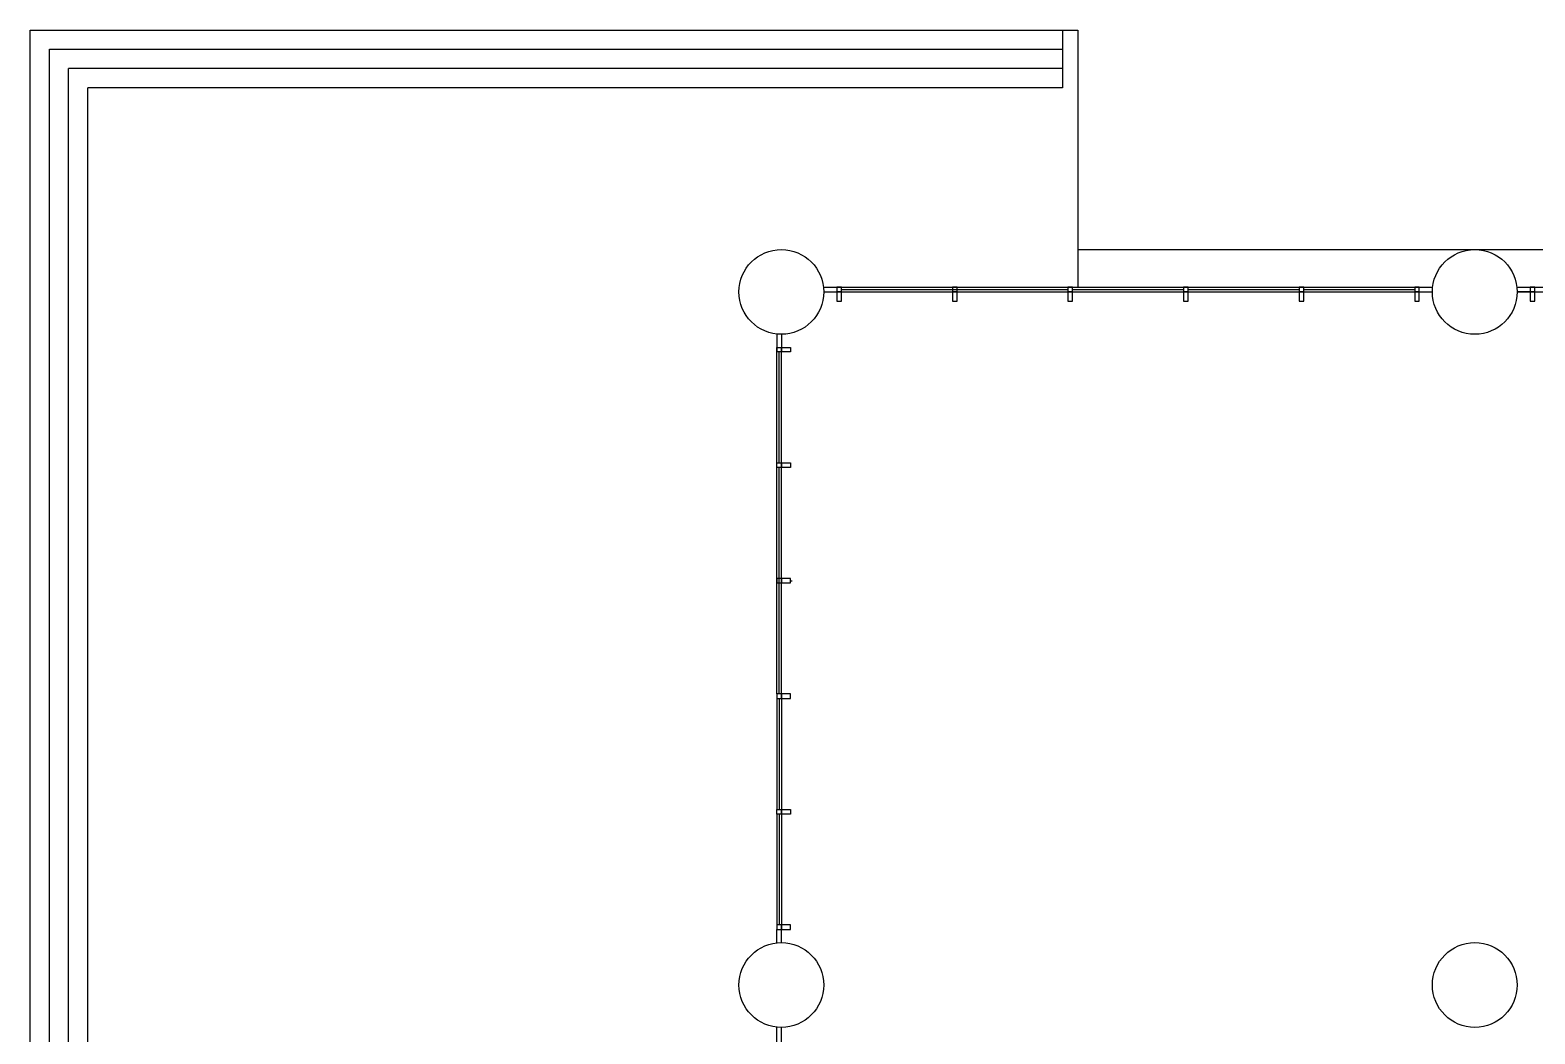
# Model space of a CAD drawing. Extents: x -174000 to 22103, y -98602 to 61553.
# Drawn here: x -138750 to -119220, y 24165 to 37200 of the extents above; entities that cross this region are included whole.
import ezdxf

# ---------------------------------------------------------------- set-up
doc = ezdxf.new("R2010")
doc.units = 0
doc.header["$LTSCALE"] = 1000
doc.header["$MEASUREMENT"] = 0
for name, color, linetype in [('A-glaz', 1, 'CONTINUOUS'), ('deck', 6, 'CONTINUOUS'), ('stru', 2, 'CONTINUOUS'), ('TILE', 8, 'CONTINUOUS')]:
    doc.layers.add(name, color=color, linetype=linetype)

msp = doc.modelspace()

# ---------------------------------------------------------------- linework, layer by layer
at = {"layer": 'A-glaz'}
for p, q in [((-128452.3054024637, 33860.05874884039), (-120546.5591393644, 33860.05874884054)), ((-128450.7187912901, 33860.09999999995), (-128220.0757561678, 33860.09999999995)), ((-128450.7187912901, 33800.09999999995), (-128220.0757561678, 33800.09999999995)), ((-128220.0757561678, 33830.09999999996), (-125280.0757561678, 33830.09999999995)), ((-128220.0757561678, 33800.09999999995), (-120780.0757561678, 33800.09999999995)), ((-126780.0757561678, 33860.09999999995), (-120780.0757561678, 33860.09999999995)), ((-125220.0757561678, 33830.09999999995), (-123780.0757561678, 33830.09999999995)), ((-123720.0757561678, 33830.09999999995), (-122280.0757561678, 33830.09999999995)), ((-122220.0757561678, 33830.09999999995), (-120780.0757561678, 33830.09999999995)), ((-120780.0757561678, 33860.09999999995), (-120720.0757561678, 33860.09999999995)), ((-119450.7187912901, 33860.09999999997), (-119220.0757561678, 33860.09999999997)), ((-119450.7187912901, 33800.09999999997), (-119220.0757561678, 33800.09999999997)), ((-119220.0757561678, 33860.09999999997), (-114780.0732185627, 33860.09999999997)), ((-119220.0757561678, 33800.09999999997), (-114780.0732185627, 33800.09999999997)), ((-129059.8999999999, 33250.91879129012), (-129059.8999999999, 33020.27575616782)), ((-128999.8999999999, 33250.91879129012), (-128999.8999999999, 33020.27575616782)), ((-129059.8999999999, 28580.27575616782), (-129059.8999999999, 33020.27575616782)), ((-129029.8999999999, 31580.27575616782), (-129029.8999999999, 33020.27575616781)), ((-128999.8999999999, 28580.27575616782), (-128999.8999999999, 33020.27575616782)), ((-129029.8999999999, 28580.27575616782), (-129029.8999999999, 31520.27575616782)), ((-129059.8999999999, 28520.27575616782), (-129059.8999999999, 27080.27575616782)), ((-129029.8999999999, 28520.27575616782), (-129029.8999999999, 27080.27575616782)), ((-128999.8999999999, 28520.27575616782), (-128999.8999999999, 27080.27575616782)), ((-129059.8999999999, 25349.59375108567), (-129059.8999999999, 25520.23678620796)), ((-128999.8999999999, 25349.59375108567), (-128999.8999999999, 25520.23678620796)), ((-129059.9, 24019.61170145636), (-129059.9, 24250.60624891433)), ((-128999.9, 24019.61170145636), (-128999.9, 24250.60624891433))]:
    msp.add_line(p, q, dxfattribs=at)
at = {"layer": 'A-glaz', "linetype": 'Continuous'}
for p, q in [((-120720.0757561678, 33860.09999999995), (-120546.6174773134, 33860.09999999995)), ((-120720.0757561678, 33800.09999999995), (-120549.9, 33800.09999999995)), ((-119279.7242438321, 33800.09999999995), (-119449.9, 33800.09999999995))]:
    msp.add_line(p, q, dxfattribs=at)
at = {"layer": 'A-glaz'}
for points in [[(-128280.0757561678, 33800.09999999995), (-128220.0757561678, 33800.09999999995), (-128220.0757561678, 33860.09999999995), (-128280.0757561678, 33860.09999999995)], [(-128220.0757561678, 33680.09999999995), (-128220.0757561678, 33800.09999999995), (-128280.0757561678, 33800.09999999995), (-128280.0757561678, 33680.09999999995)], [(-126780.0757561678, 33800.09999999995), (-126720.0757561678, 33800.09999999995), (-126720.0757561678, 33860.09999999995), (-126780.0757561678, 33860.09999999995)], [(-126720.0757561678, 33680.09999999995), (-126720.0757561678, 33800.09999999995), (-126780.0757561678, 33800.09999999995), (-126780.0757561678, 33680.09999999995)], [(-125280.0757561678, 33800.09999999995), (-125220.0757561678, 33800.09999999995), (-125220.0757561678, 33860.09999999995), (-125280.0757561678, 33860.09999999995)], [(-125220.0757561678, 33680.09999999995), (-125220.0757561678, 33800.09999999995), (-125280.0757561678, 33800.09999999995), (-125280.0757561678, 33680.09999999995)], [(-123780.0757561678, 33800.09999999995), (-123720.0757561678, 33800.09999999995), (-123720.0757561678, 33860.09999999995), (-123780.0757561678, 33860.09999999995)], [(-123720.0757561678, 33680.09999999995), (-123720.0757561678, 33800.09999999995), (-123780.0757561678, 33800.09999999995), (-123780.0757561678, 33680.09999999995)], [(-122280.0757561678, 33800.09999999995), (-122220.0757561678, 33800.09999999995), (-122220.0757561678, 33860.09999999995), (-122280.0757561678, 33860.09999999995)], [(-122220.0757561678, 33680.09999999995), (-122220.0757561678, 33800.09999999995), (-122280.0757561678, 33800.09999999995), (-122280.0757561678, 33680.09999999995)], [(-120780.0757561678, 33800.09999999995), (-120720.0757561678, 33800.09999999995), (-120720.0757561678, 33860.09999999995), (-120780.0757561678, 33860.09999999995)], [(-120720.0757561678, 33680.09999999995), (-120720.0757561678, 33800.09999999995), (-120780.0757561678, 33800.09999999995), (-120780.0757561678, 33680.09999999995)], [(-119280.0757561678, 33800.09999999997), (-119220.0757561678, 33800.09999999997), (-119220.0757561678, 33860.09999999997), (-119280.0757561678, 33860.09999999997)], [(-119220.0757561678, 33680.09999999997), (-119220.0757561678, 33800.09999999997), (-119280.0757561678, 33800.09999999997), (-119280.0757561678, 33680.09999999997)], [(-128999.8999999999, 33080.27575616782), (-128999.8999999999, 33020.27575616782), (-129059.8999999999, 33020.27575616782), (-129059.8999999999, 33080.27575616782)], [(-128879.8999999999, 33020.27575616782), (-128999.8999999999, 33020.27575616782), (-128999.8999999999, 33080.27575616782), (-128879.8999999999, 33080.27575616782)], [(-128999.8999999999, 31580.27575616782), (-128999.8999999999, 31520.27575616782), (-129059.8999999999, 31520.27575616782), (-129059.8999999999, 31580.27575616782)], [(-128879.8999999999, 31520.27575616782), (-128999.8999999999, 31520.27575616782), (-128999.8999999999, 31580.27575616782), (-128879.8999999999, 31580.27575616782)], [(-128999.8999999999, 30020.27575616782), (-128999.8999999999, 30080.27575616782), (-129059.8999999999, 30080.27575616782), (-129059.8999999999, 30020.27575616782)], [(-128879.8999999999, 30080.27575616782), (-128999.8999999999, 30080.27575616782), (-128999.8999999999, 30020.27575616782), (-128879.8999999999, 30020.27575616782)], [(-128999.8999999999, 28520.27575616782), (-128999.8999999999, 28580.27575616782), (-129059.8999999999, 28580.27575616782), (-129059.8999999999, 28520.27575616782)], [(-128879.8999999999, 28580.27575616782), (-128999.8999999999, 28580.27575616782), (-128999.8999999999, 28520.27575616782), (-128879.8999999999, 28520.27575616782)], [(-128999.8999999999, 27080.27575616782), (-128999.8999999999, 27020.27575616782), (-129059.8999999999, 27020.27575616782), (-129059.8999999999, 27080.27575616782)], [(-128879.8999999999, 27020.27575616782), (-128999.8999999999, 27020.27575616782), (-128999.8999999999, 27080.27575616782), (-128879.8999999999, 27080.27575616782)], [(-128999.8999999999, 25520.23678620796), (-128999.8999999999, 25580.23678620796), (-129059.8999999999, 25580.23678620796), (-129059.8999999999, 25520.23678620796)], [(-128879.8999999999, 25580.23678620796), (-128999.8999999999, 25580.23678620796), (-128999.8999999999, 25520.23678620796), (-128879.8999999999, 25520.23678620796)]]:
    msp.add_lwpolyline(points, close=True, dxfattribs=at)
for points in [[(-129059.8999999999, 27020.23678620795), (-129059.8999999999, 25580.23678620795)], [(-129029.8999999999, 27020.23678620795), (-129029.8999999999, 25580.23678620795)], [(-128999.8999999999, 27020.23678620795), (-128999.8999999999, 25580.23678620795)]]:
    msp.add_lwpolyline(points, dxfattribs=at)
at = {"layer": 'deck'}
for p, q in [((-138749.9000000001, 37200.09999999999), (-125150.0757561679, 37200.09999999995)), ((-138749.9000000001, 19550.10000000001), (-138749.9000000001, 37200.09999999999)), ((-125350.0757561679, 37200.09999999998), (-125350.0757561679, 36450.09999999999)), ((-125150.0757561679, 37200.09999999998), (-125150.0757561679, 34350.09999999999)), ((-138499.9000000001, 19300.1), (-138499.9000000001, 36950.1)), ((-138499.9000000001, 36950.1), (-125350.0757561679, 36950.09999999998)), ((-125350.0757561679, 36700.09999999999), (-138249.9000000001, 36700.1)), ((-138249.9000000001, 19050.10000000001), (-138249.9000000001, 36700.09999999999)), ((-125350.0757561679, 36450.09999999999), (-137999.9, 36450.1)), ((-137999.9, 14950.0999480973), (-137999.9, 36450.1)), ((-125150.0757561679, 34350.09999999999), (-117850.0757561679, 34350.09999999999))]:
    msp.add_line(p, q, dxfattribs=at)
at = {"layer": 'deck', "color": 1}
msp.add_lwpolyline([(-125150.0757561678, 34350.10000000001), (-125150.0757561678, 33860.09999999995)], dxfattribs=at)
at = {"layer": 'stru', "linetype": 'Continuous'}
for centre in [(-128999.9000000001, 33800.09999999998), (-119999.9, 33800.09999999998), (-128999.9, 24800.09999999999), (-119999.9, 24800.09999999999)]:
    msp.add_circle(centre, 550, dxfattribs=at)
at = {"layer": 'TILE', "linetype": 'Continuous'}
msp.add_lwpolyline([(-128879.8999999999, 30050.31726373277), (-128859.8999999999, 30050.31726373277)], dxfattribs=at)

doc.saveas('drawing.dxf')
